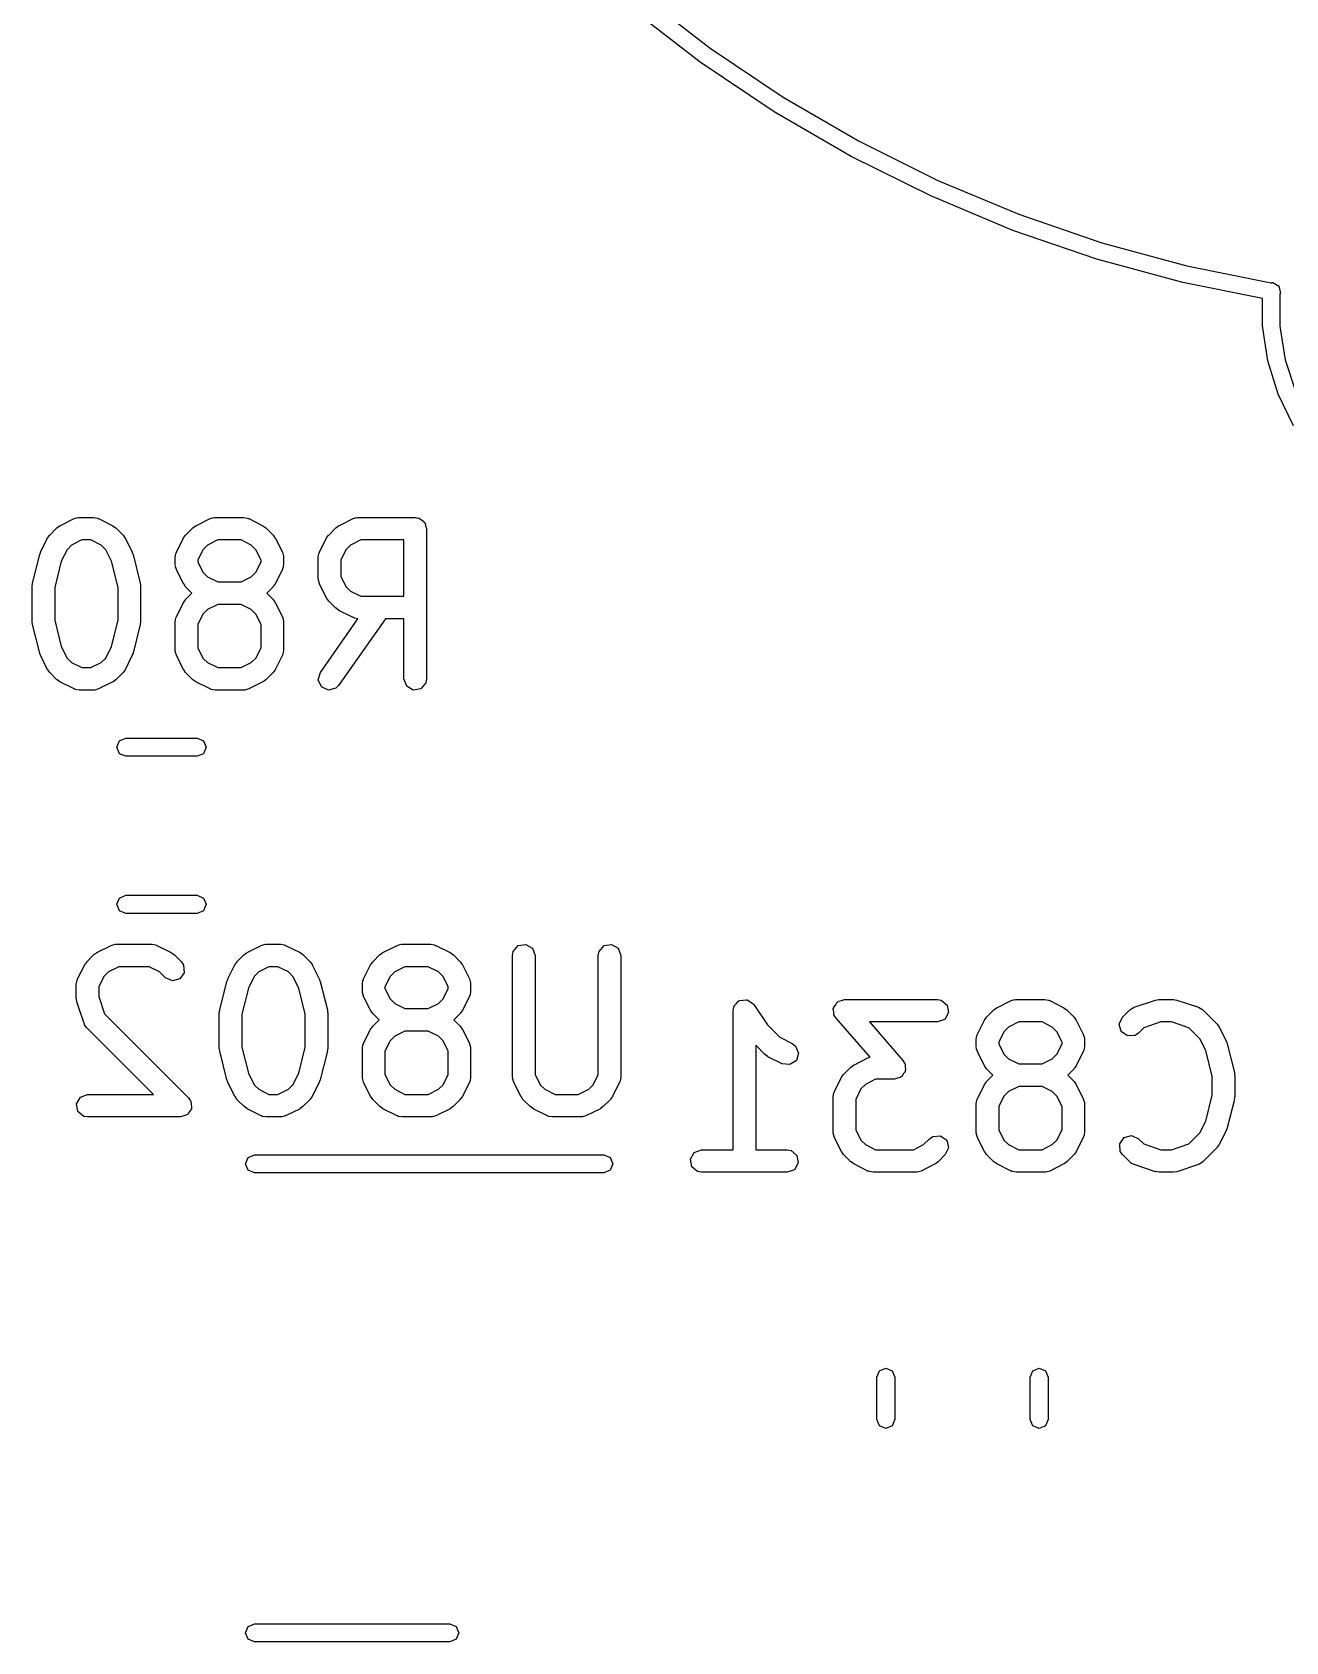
# Model space of a CAD drawing. Extents: x 109 to 192, y -153 to -42.
# Drawn here: x 152.56 to 160.9, y -129.38 to -118.67 of the extents above; entities that cross this region are included whole.
import ezdxf

# ---------------------------------------------------------------- set-up
doc = ezdxf.new("R2010")
doc.units = 0
doc.layers.add('BLACK', color=7, linetype='CONTINUOUS')

msp = doc.modelspace()

# ---------------------------------------------------------------- linework, layer by layer
at = {"layer": 'BLACK', "linetype": 'CONTINUOUS'}
for p, q in [((156.608, -118.419), (157.071, -118.776)), ((157.004, -118.869), (156.535, -118.508)), ((157.071, -118.776), (157.557, -119.102)), ((157.496, -119.2), (157.004, -118.869)), ((157.557, -119.102), (158.063, -119.396)), ((158.008, -119.497), (157.496, -119.2)), ((158.063, -119.396), (158.586, -119.656)), ((158.539, -119.76), (158.008, -119.497)), ((159.085, -119.989), (158.539, -119.76)), ((158.586, -119.656), (159.126, -119.881)), ((159.126, -119.881), (159.679, -120.071)), ((159.646, -120.181), (159.085, -119.989)), ((159.679, -120.071), (160.244, -120.224)), ((160.217, -120.336), (159.646, -120.181)), ((160.244, -120.224), (160.806, -120.338)), ((160.748, -120.443), (160.217, -120.336)), ((160.806, -120.338), (160.81, -120.337)), ((160.81, -120.337), (160.812, -120.336)), ((160.812, -120.336), (160.818, -120.335)), ((160.812, -120.336), (160.812, -120.336)), ((160.818, -120.335), (160.851, -120.356)), ((160.851, -120.356), (160.853, -120.357)), ((160.853, -120.357), (160.853, -120.357)), ((160.853, -120.357), (160.857, -120.359)), ((160.857, -120.359), (160.863, -120.388)), ((160.863, -120.388), (160.867, -120.4)), ((160.867, -120.4), (160.866, -120.402)), ((160.866, -120.402), (160.867, -120.404)), ((160.748, -120.625), (160.748, -120.443)), ((160.867, -120.404), (160.863, -120.411)), ((160.863, -120.411), (160.864, -120.626)), ((160.783, -120.856), (160.748, -120.625)), ((160.864, -120.626), (160.9, -120.85)), ((160.852, -121.079), (160.783, -120.856)), ((160.9, -120.85), (160.971, -121.065)), ((160.954, -121.289), (160.852, -121.079)), ((152.835, -121.907), (152.86, -121.9)), ((152.86, -121.9), (152.864, -121.901)), ((152.864, -121.901), (152.868, -121.899)), ((152.868, -121.899), (152.964, -121.899)), ((152.964, -121.899), (152.989, -121.904)), ((153.74, -121.907), (153.765, -121.9)), ((153.765, -121.9), (153.769, -121.901)), ((153.769, -121.901), (153.773, -121.899)), ((153.773, -121.899), (153.964, -121.899)), ((153.964, -121.899), (153.989, -121.904)), ((154.692, -121.907), (154.717, -121.9)), ((154.717, -121.9), (154.721, -121.901)), ((154.721, -121.901), (154.726, -121.899)), ((154.726, -121.899), (155.106, -121.899)), ((155.106, -121.899), (155.116, -121.901)), ((155.116, -121.901), (155.119, -121.901)), ((155.119, -121.901), (155.122, -121.902)), ((155.122, -121.902), (155.132, -121.904)), ((152.672, -122.017), (152.72, -121.969)), ((152.72, -121.969), (152.738, -121.956)), ((152.738, -121.956), (152.74, -121.955)), ((152.74, -121.955), (152.835, -121.907)), ((152.989, -121.904), (152.993, -121.907)), ((152.993, -121.907), (152.997, -121.907)), ((152.997, -121.907), (153.092, -121.955)), ((153.092, -121.955), (153.11, -121.968)), ((153.11, -121.968), (153.112, -121.969)), ((153.112, -121.969), (153.16, -122.017)), ((153.577, -122.017), (153.625, -121.969)), ((153.625, -121.969), (153.643, -121.956)), ((153.643, -121.956), (153.644, -121.955)), ((153.644, -121.955), (153.74, -121.907)), ((153.989, -121.904), (153.993, -121.907)), ((153.993, -121.907), (153.997, -121.907)), ((153.997, -121.907), (154.092, -121.955)), ((154.092, -121.955), (154.11, -121.968)), ((154.11, -121.968), (154.112, -121.969)), ((154.112, -121.969), (154.16, -122.017)), ((154.53, -122.017), (154.577, -121.969)), ((154.577, -121.969), (154.596, -121.956)), ((154.596, -121.956), (154.597, -121.955)), ((154.597, -121.955), (154.692, -121.907)), ((155.132, -121.904), (155.147, -121.916)), ((155.147, -121.916), (155.164, -121.926)), ((155.164, -121.926), (155.166, -121.933)), ((155.166, -121.933), (155.171, -121.937)), ((155.171, -121.937), (155.175, -121.956)), ((155.175, -121.956), (155.181, -121.974)), ((155.181, -121.974), (155.181, -122.974)), ((152.611, -122.131), (152.658, -122.036)), ((152.658, -122.036), (152.672, -122.018)), ((152.672, -122.018), (152.672, -122.017)), ((152.787, -122.114), (152.749, -122.191)), ((152.818, -122.084), (152.787, -122.114)), ((152.886, -122.049), (152.818, -122.084)), ((152.946, -122.049), (152.886, -122.049)), ((153.014, -122.084), (152.946, -122.049)), ((153.045, -122.114), (153.014, -122.084)), ((153.083, -122.191), (153.045, -122.114)), ((153.16, -122.017), (153.172, -122.035)), ((153.172, -122.035), (153.174, -122.036)), ((153.174, -122.036), (153.221, -122.131)), ((153.516, -122.131), (153.563, -122.036)), ((153.563, -122.036), (153.577, -122.018)), ((153.577, -122.018), (153.577, -122.017)), ((153.692, -122.114), (153.658, -122.183)), ((153.722, -122.084), (153.692, -122.114)), ((153.791, -122.049), (153.722, -122.084)), ((153.946, -122.049), (153.791, -122.049)), ((154.014, -122.084), (153.946, -122.049)), ((154.045, -122.114), (154.014, -122.084)), ((154.079, -122.183), (154.045, -122.114)), ((154.16, -122.017), (154.172, -122.035)), ((154.172, -122.035), (154.174, -122.036)), ((154.174, -122.036), (154.221, -122.131)), ((154.468, -122.131), (154.516, -122.036)), ((154.516, -122.036), (154.529, -122.018)), ((154.529, -122.018), (154.53, -122.017)), ((154.644, -122.114), (154.61, -122.183)), ((154.675, -122.084), (154.644, -122.114)), ((154.743, -122.049), (154.675, -122.084)), ((155.031, -122.049), (154.743, -122.049)), ((155.031, -122.423), (155.031, -122.049)), ((152.558, -122.337), (152.605, -122.147)), ((152.605, -122.147), (152.61, -122.135)), ((152.61, -122.135), (152.611, -122.131)), ((152.749, -122.191), (152.705, -122.365)), ((153.127, -122.365), (153.083, -122.191)), ((153.221, -122.131), (153.225, -122.144)), ((153.225, -122.144), (153.227, -122.147)), ((153.227, -122.147), (153.274, -122.337)), ((153.508, -122.165), (153.512, -122.139)), ((153.508, -122.212), (153.508, -122.165)), ((153.509, -122.217), (153.508, -122.212)), ((153.508, -122.221), (153.509, -122.217)), ((153.516, -122.246), (153.508, -122.221)), ((153.512, -122.139), (153.515, -122.136)), ((153.515, -122.136), (153.516, -122.131)), ((153.658, -122.183), (153.658, -122.195)), ((153.658, -122.195), (153.692, -122.263)), ((154.045, -122.263), (154.079, -122.195)), ((154.079, -122.195), (154.079, -122.183)), ((154.221, -122.131), (154.229, -122.156)), ((154.229, -122.212), (154.225, -122.238)), ((154.229, -122.156), (154.228, -122.161)), ((154.228, -122.161), (154.229, -122.165)), ((154.229, -122.165), (154.229, -122.212)), ((154.46, -122.165), (154.465, -122.139)), ((154.46, -122.308), (154.46, -122.165)), ((154.465, -122.139), (154.467, -122.136)), ((154.467, -122.136), (154.468, -122.131)), ((154.61, -122.183), (154.61, -122.29)), ((153.563, -122.341), (153.516, -122.246)), ((153.692, -122.263), (153.722, -122.294)), ((153.722, -122.294), (153.791, -122.328)), ((153.791, -122.328), (153.946, -122.328)), ((153.946, -122.328), (154.014, -122.294)), ((154.014, -122.294), (154.045, -122.263)), ((154.221, -122.246), (154.174, -122.341)), ((154.222, -122.242), (154.221, -122.246)), ((154.225, -122.238), (154.222, -122.242)), ((154.462, -122.312), (154.46, -122.308)), ((154.461, -122.316), (154.462, -122.312)), ((154.468, -122.341), (154.461, -122.316)), ((154.61, -122.29), (154.644, -122.359)), ((152.555, -122.355), (152.558, -122.341)), ((152.555, -122.593), (152.555, -122.355)), ((152.558, -122.341), (152.558, -122.337)), ((152.705, -122.365), (152.705, -122.584)), ((153.127, -122.584), (153.127, -122.365)), ((153.274, -122.337), (153.276, -122.352)), ((153.276, -122.352), (153.277, -122.355)), ((153.277, -122.355), (153.277, -122.593)), ((153.564, -122.342), (153.563, -122.341)), ((153.577, -122.361), (153.564, -122.342)), ((153.619, -122.403), (153.577, -122.361)), ((153.577, -122.445), (153.619, -122.403)), ((154.16, -122.361), (154.117, -122.403)), ((154.117, -122.403), (154.16, -122.445)), ((154.174, -122.341), (154.16, -122.359)), ((154.16, -122.359), (154.16, -122.361)), ((154.516, -122.436), (154.468, -122.341)), ((154.517, -122.438), (154.516, -122.436)), ((154.53, -122.456), (154.517, -122.438)), ((154.644, -122.359), (154.675, -122.389)), ((154.675, -122.389), (154.743, -122.423)), ((154.743, -122.423), (155.031, -122.423)), ((153.516, -122.56), (153.563, -122.465)), ((153.563, -122.465), (153.577, -122.447)), ((153.577, -122.447), (153.577, -122.445)), ((153.692, -122.543), (153.658, -122.611)), ((153.722, -122.512), (153.692, -122.543)), ((153.791, -122.478), (153.722, -122.512)), ((153.946, -122.478), (153.791, -122.478)), ((154.014, -122.512), (153.946, -122.478)), ((154.045, -122.543), (154.014, -122.512)), ((154.079, -122.611), (154.045, -122.543)), ((154.16, -122.445), (154.172, -122.464)), ((154.172, -122.464), (154.174, -122.465)), ((154.174, -122.465), (154.221, -122.56)), ((154.577, -122.504), (154.53, -122.456)), ((154.579, -122.504), (154.577, -122.504)), ((154.597, -122.518), (154.579, -122.504)), ((154.692, -122.565), (154.597, -122.518)), ((152.556, -122.597), (152.555, -122.593)), ((152.558, -122.612), (152.556, -122.597)), ((152.605, -122.802), (152.558, -122.612)), ((152.705, -122.584), (152.749, -122.758)), ((153.083, -122.758), (153.127, -122.584)), ((153.274, -122.612), (153.227, -122.802)), ((153.277, -122.593), (153.274, -122.608)), ((153.274, -122.608), (153.274, -122.612)), ((153.508, -122.593), (153.512, -122.568)), ((153.508, -122.784), (153.508, -122.593)), ((153.512, -122.568), (153.515, -122.564)), ((153.515, -122.564), (153.516, -122.56)), ((153.658, -122.611), (153.658, -122.766)), ((154.079, -122.766), (154.079, -122.611)), ((154.221, -122.56), (154.229, -122.585)), ((154.229, -122.585), (154.228, -122.589)), ((154.228, -122.589), (154.229, -122.593)), ((154.229, -122.593), (154.229, -122.784)), ((154.474, -122.931), (154.724, -122.573)), ((154.907, -122.573), (154.596, -123.017)), ((154.696, -122.566), (154.692, -122.565)), ((154.7, -122.569), (154.696, -122.566)), ((154.724, -122.573), (154.7, -122.569)), ((155.031, -122.573), (154.907, -122.573)), ((155.031, -122.974), (155.031, -122.573)), ((152.749, -122.758), (152.787, -122.835)), ((153.045, -122.835), (153.083, -122.758)), ((152.607, -122.805), (152.605, -122.802)), ((152.611, -122.817), (152.607, -122.805)), ((152.658, -122.913), (152.611, -122.817)), ((152.787, -122.835), (152.818, -122.865)), ((152.818, -122.865), (152.886, -122.899)), ((152.946, -122.899), (153.014, -122.865)), ((153.014, -122.865), (153.045, -122.835)), ((153.221, -122.817), (153.174, -122.913)), ((153.222, -122.814), (153.221, -122.817)), ((153.227, -122.802), (153.222, -122.814)), ((153.509, -122.788), (153.508, -122.784)), ((153.508, -122.792), (153.509, -122.788)), ((153.516, -122.817), (153.508, -122.792)), ((153.563, -122.913), (153.516, -122.817)), ((153.658, -122.766), (153.692, -122.835)), ((153.692, -122.835), (153.722, -122.865)), ((153.722, -122.865), (153.791, -122.899)), ((153.946, -122.899), (154.014, -122.865)), ((154.014, -122.865), (154.045, -122.835)), ((154.045, -122.835), (154.079, -122.766)), ((154.221, -122.817), (154.174, -122.913)), ((154.222, -122.813), (154.221, -122.817)), ((154.225, -122.81), (154.222, -122.813)), ((154.229, -122.784), (154.225, -122.81)), ((152.66, -122.914), (152.658, -122.913)), ((152.672, -122.932), (152.66, -122.914)), ((152.72, -122.98), (152.672, -122.932)), ((152.886, -122.899), (152.946, -122.899)), ((153.16, -122.932), (153.112, -122.98)), ((153.174, -122.913), (153.16, -122.931)), ((153.16, -122.931), (153.16, -122.932)), ((153.564, -122.914), (153.563, -122.913)), ((153.577, -122.932), (153.564, -122.914)), ((153.625, -122.98), (153.577, -122.932)), ((153.791, -122.899), (153.946, -122.899)), ((154.16, -122.932), (154.112, -122.98)), ((154.174, -122.913), (154.16, -122.931)), ((154.16, -122.931), (154.16, -122.932)), ((154.46, -122.981), (154.474, -122.931)), ((152.722, -122.98), (152.72, -122.98)), ((152.74, -122.994), (152.722, -122.98)), ((152.835, -123.041), (152.74, -122.994)), ((152.839, -123.042), (152.835, -123.041)), ((152.843, -123.045), (152.839, -123.042)), ((152.868, -123.049), (152.843, -123.045)), ((152.964, -123.049), (152.868, -123.049)), ((152.968, -123.048), (152.964, -123.049)), ((152.972, -123.049), (152.968, -123.048)), ((152.997, -123.041), (152.972, -123.049)), ((153.092, -122.994), (152.997, -123.041)), ((153.094, -122.993), (153.092, -122.994)), ((153.112, -122.98), (153.094, -122.993)), ((153.626, -122.98), (153.625, -122.98)), ((153.644, -122.994), (153.626, -122.98)), ((153.74, -123.041), (153.644, -122.994)), ((153.744, -123.042), (153.74, -123.041)), ((153.747, -123.045), (153.744, -123.042)), ((153.773, -123.049), (153.747, -123.045)), ((153.964, -123.049), (153.773, -123.049)), ((153.968, -123.048), (153.964, -123.049)), ((153.972, -123.049), (153.968, -123.048)), ((153.997, -123.041), (153.972, -123.049)), ((154.092, -122.994), (153.997, -123.041)), ((154.094, -122.993), (154.092, -122.994)), ((154.112, -122.98), (154.094, -122.993)), ((154.482, -123.027), (154.46, -122.981)), ((154.529, -123.049), (154.482, -123.027)), ((154.578, -123.036), (154.529, -123.049)), ((154.596, -123.017), (154.578, -123.036)), ((155.049, -123.023), (155.031, -122.974)), ((155.093, -123.048), (155.049, -123.023)), ((155.144, -123.039), (155.093, -123.048)), ((155.177, -123), (155.144, -123.039)), ((155.181, -122.974), (155.177, -123)), ((153.119, -123.429), (153.136, -123.387)), ((153.136, -123.387), (153.179, -123.369)), ((153.179, -123.369), (153.653, -123.369)), ((153.653, -123.369), (153.696, -123.387)), ((153.696, -123.387), (153.713, -123.429)), ((153.136, -123.472), (153.119, -123.429)), ((153.179, -123.489), (153.136, -123.472)), ((153.653, -123.489), (153.179, -123.489)), ((153.696, -123.472), (153.653, -123.489)), ((153.713, -123.429), (153.696, -123.472)), ((153.119, -124.474), (153.136, -124.432)), ((153.136, -124.432), (153.179, -124.414)), ((153.179, -124.414), (153.653, -124.414)), ((153.653, -124.414), (153.696, -124.432)), ((153.696, -124.432), (153.713, -124.474)), ((153.136, -124.517), (153.119, -124.474)), ((153.179, -124.534), (153.136, -124.517)), ((153.653, -124.534), (153.179, -124.534)), ((153.696, -124.517), (153.653, -124.534)), ((153.713, -124.474), (153.696, -124.517)), ((152.986, -124.795), (153.081, -124.747)), ((153.081, -124.747), (153.106, -124.74)), ((153.106, -124.74), (153.11, -124.741)), ((153.11, -124.741), (153.115, -124.739)), ((153.115, -124.739), (153.353, -124.739)), ((153.353, -124.739), (153.378, -124.744)), ((153.378, -124.744), (153.382, -124.747)), ((153.382, -124.747), (153.386, -124.747)), ((153.386, -124.747), (153.481, -124.795)), ((153.986, -124.795), (154.081, -124.747)), ((154.081, -124.747), (154.106, -124.74)), ((154.106, -124.74), (154.11, -124.741)), ((154.11, -124.741), (154.115, -124.739)), ((154.115, -124.739), (154.21, -124.739)), ((154.21, -124.739), (154.235, -124.744)), ((154.235, -124.744), (154.239, -124.747)), ((154.239, -124.747), (154.243, -124.747)), ((154.243, -124.747), (154.339, -124.795)), ((154.891, -124.795), (154.986, -124.747)), ((154.986, -124.747), (155.011, -124.74)), ((155.011, -124.74), (155.015, -124.741)), ((155.015, -124.741), (155.019, -124.739)), ((155.019, -124.739), (155.21, -124.739)), ((155.21, -124.739), (155.235, -124.744)), ((155.235, -124.744), (155.239, -124.747)), ((155.239, -124.747), (155.243, -124.747)), ((155.243, -124.747), (155.339, -124.795)), ((155.754, -124.814), (155.758, -124.789)), ((155.758, -124.789), (155.791, -124.749)), ((155.791, -124.749), (155.842, -124.741)), ((155.842, -124.741), (155.886, -124.766)), ((155.886, -124.766), (155.904, -124.814)), ((156.325, -124.814), (156.33, -124.789)), ((156.33, -124.789), (156.363, -124.749)), ((156.363, -124.749), (156.413, -124.741)), ((156.413, -124.741), (156.458, -124.766)), ((156.458, -124.766), (156.475, -124.814)), ((152.857, -124.971), (152.905, -124.876)), ((152.905, -124.876), (152.918, -124.858)), ((152.918, -124.858), (152.919, -124.857)), ((152.919, -124.857), (152.966, -124.809)), ((152.966, -124.809), (152.985, -124.796)), ((152.985, -124.796), (152.986, -124.795)), ((153.132, -124.889), (153.064, -124.924)), ((153.335, -124.889), (153.132, -124.889)), ((153.403, -124.924), (153.335, -124.889)), ((153.481, -124.795), (153.499, -124.808)), ((153.499, -124.808), (153.501, -124.809)), ((153.501, -124.809), (153.549, -124.857)), ((153.549, -124.857), (153.563, -124.878)), ((153.563, -124.878), (153.568, -124.929)), ((153.857, -124.971), (153.905, -124.876)), ((153.905, -124.876), (153.918, -124.858)), ((153.918, -124.858), (153.919, -124.857)), ((153.919, -124.857), (153.966, -124.809)), ((153.966, -124.809), (153.985, -124.796)), ((153.985, -124.796), (153.986, -124.795)), ((154.132, -124.889), (154.064, -124.924)), ((154.192, -124.889), (154.132, -124.889)), ((154.261, -124.924), (154.192, -124.889)), ((154.339, -124.795), (154.357, -124.808)), ((154.357, -124.808), (154.358, -124.809)), ((154.358, -124.809), (154.406, -124.857)), ((154.406, -124.857), (154.419, -124.875)), ((154.419, -124.875), (154.42, -124.876)), ((154.42, -124.876), (154.467, -124.971)), ((154.762, -124.971), (154.809, -124.876)), ((154.809, -124.876), (154.823, -124.858)), ((154.823, -124.857), (154.871, -124.809)), ((154.823, -124.858), (154.823, -124.857)), ((154.871, -124.809), (154.889, -124.796)), ((154.889, -124.796), (154.891, -124.795)), ((155.037, -124.889), (154.969, -124.924)), ((155.192, -124.889), (155.037, -124.889)), ((155.261, -124.924), (155.192, -124.889)), ((155.339, -124.795), (155.357, -124.808)), ((155.357, -124.808), (155.358, -124.809)), ((155.358, -124.809), (155.406, -124.857)), ((155.406, -124.857), (155.419, -124.875)), ((155.419, -124.875), (155.42, -124.876)), ((155.42, -124.876), (155.467, -124.971)), ((155.754, -125.624), (155.754, -124.814)), ((155.904, -124.814), (155.904, -125.606)), ((156.325, -125.606), (156.325, -124.814)), ((156.475, -124.814), (156.475, -125.624)), ((152.849, -125.005), (152.854, -124.979)), ((152.849, -125.1), (152.849, -125.005)), ((152.854, -124.979), (152.856, -124.976)), ((152.856, -124.976), (152.857, -124.971)), ((153.033, -124.954), (152.999, -125.023)), ((153.064, -124.924), (153.033, -124.954)), ((153.442, -124.963), (153.403, -124.924)), ((153.489, -124.984), (153.442, -124.963)), ((153.539, -124.971), (153.489, -124.984)), ((153.568, -124.929), (153.539, -124.971)), ((153.804, -125.177), (153.851, -124.987)), ((153.851, -124.987), (153.857, -124.975)), ((153.857, -124.975), (153.857, -124.971)), ((154.033, -124.954), (153.995, -125.031)), ((154.064, -124.924), (154.033, -124.954)), ((154.291, -124.954), (154.261, -124.924)), ((154.33, -125.031), (154.291, -124.954)), ((154.467, -124.971), (154.471, -124.984)), ((154.471, -124.984), (154.473, -124.987)), ((154.473, -124.987), (154.521, -125.177)), ((154.754, -125.005), (154.758, -124.979)), ((154.754, -125.052), (154.754, -125.005)), ((154.758, -124.979), (154.761, -124.976)), ((154.761, -124.976), (154.762, -124.971)), ((154.938, -124.954), (154.904, -125.023)), ((154.969, -124.924), (154.938, -124.954)), ((155.291, -124.954), (155.261, -124.924)), ((155.325, -125.023), (155.291, -124.954)), ((155.467, -124.971), (155.475, -124.996)), ((155.475, -124.996), (155.474, -125.001)), ((155.474, -125.001), (155.475, -125.005)), ((155.475, -125.005), (155.475, -125.052)), ((152.85, -125.102), (152.849, -125.1)), ((152.853, -125.124), (152.85, -125.102)), ((152.999, -125.023), (152.999, -125.088)), ((152.999, -125.088), (153.037, -125.202)), ((153.995, -125.031), (153.951, -125.205)), ((154.373, -125.205), (154.33, -125.031)), ((154.755, -125.057), (154.754, -125.052)), ((154.754, -125.061), (154.755, -125.057)), ((154.762, -125.086), (154.754, -125.061)), ((154.809, -125.181), (154.762, -125.086)), ((154.904, -125.023), (154.904, -125.035)), ((154.904, -125.035), (154.938, -125.103)), ((154.938, -125.103), (154.969, -125.134)), ((155.261, -125.134), (155.291, -125.103)), ((155.291, -125.103), (155.325, -125.035)), ((155.325, -125.035), (155.325, -125.023)), ((155.467, -125.086), (155.42, -125.181)), ((155.468, -125.082), (155.467, -125.086)), ((155.471, -125.078), (155.468, -125.082)), ((155.475, -125.052), (155.471, -125.078)), ((157.264, -125.117), (157.267, -125.114)), ((157.267, -125.114), (157.289, -125.112)), ((157.289, -125.112), (157.311, -125.109)), ((157.311, -125.109), (157.314, -125.111)), ((157.314, -125.111), (157.319, -125.11)), ((157.319, -125.11), (157.336, -125.123)), ((157.925, -125.118), (157.945, -125.114)), ((157.945, -125.114), (157.964, -125.107)), ((157.964, -125.107), (158.583, -125.107)), ((158.583, -125.107), (158.609, -125.112)), ((158.609, -125.112), (158.648, -125.145)), ((158.978, -125.163), (159.074, -125.115)), ((159.074, -125.115), (159.099, -125.108)), ((159.099, -125.108), (159.103, -125.109)), ((159.103, -125.109), (159.107, -125.107)), ((159.107, -125.107), (159.298, -125.107)), ((159.298, -125.107), (159.323, -125.112)), ((159.323, -125.112), (159.327, -125.115)), ((159.327, -125.115), (159.331, -125.115)), ((159.331, -125.115), (159.426, -125.163)), ((159.893, -125.159), (160.036, -125.111)), ((160.036, -125.111), (160.058, -125.108)), ((160.058, -125.108), (160.06, -125.107)), ((160.06, -125.107), (160.155, -125.107)), ((160.155, -125.107), (160.177, -125.111)), ((160.177, -125.111), (160.178, -125.111)), ((160.178, -125.111), (160.321, -125.159)), ((152.901, -125.267), (152.853, -125.124)), ((153.037, -125.202), (153.596, -125.761)), ((153.801, -125.195), (153.804, -125.181)), ((153.801, -125.433), (153.801, -125.195)), ((153.804, -125.181), (153.804, -125.177)), ((153.951, -125.205), (153.951, -125.424)), ((154.373, -125.424), (154.373, -125.205)), ((154.521, -125.177), (154.522, -125.192)), ((154.522, -125.192), (154.523, -125.195)), ((154.523, -125.195), (154.523, -125.433)), ((154.811, -125.182), (154.809, -125.181)), ((154.823, -125.201), (154.811, -125.182)), ((154.866, -125.243), (154.823, -125.201)), ((154.969, -125.134), (155.037, -125.168)), ((155.037, -125.168), (155.192, -125.168)), ((155.192, -125.168), (155.261, -125.134)), ((155.406, -125.201), (155.363, -125.243)), ((155.42, -125.181), (155.406, -125.199)), ((155.406, -125.199), (155.406, -125.201)), ((157.223, -125.182), (157.227, -125.157)), ((157.223, -126.107), (157.223, -125.182)), ((157.227, -125.157), (157.23, -125.153)), ((157.23, -125.149), (157.246, -125.134)), ((157.23, -125.153), (157.23, -125.149)), ((157.246, -125.134), (157.26, -125.117)), ((157.26, -125.117), (157.264, -125.117)), ((157.336, -125.123), (157.355, -125.134)), ((157.355, -125.134), (157.357, -125.138)), ((157.357, -125.138), (157.36, -125.141)), ((157.36, -125.141), (157.451, -125.277)), ((157.89, -125.169), (157.893, -125.164)), ((157.894, -125.189), (157.89, -125.169)), ((157.893, -125.158), (157.906, -125.142)), ((157.893, -125.164), (157.893, -125.158)), ((157.894, -125.209), (157.894, -125.189)), ((157.899, -125.217), (157.894, -125.209)), ((157.899, -125.22), (157.899, -125.217)), ((157.902, -125.222), (157.899, -125.22)), ((157.908, -125.232), (157.902, -125.222)), ((157.906, -125.142), (157.916, -125.125)), ((157.916, -125.125), (157.922, -125.123)), ((157.922, -125.123), (157.925, -125.118)), ((158.657, -125.195), (158.632, -125.24)), ((158.648, -125.145), (158.657, -125.195)), ((158.911, -125.225), (158.959, -125.177)), ((158.959, -125.177), (158.977, -125.164)), ((158.977, -125.164), (158.978, -125.163)), ((159.426, -125.163), (159.444, -125.176)), ((159.444, -125.176), (159.446, -125.177)), ((159.446, -125.177), (159.494, -125.225)), ((159.816, -125.225), (159.864, -125.177)), ((159.864, -125.177), (159.885, -125.162)), ((159.885, -125.162), (159.889, -125.162)), ((159.889, -125.162), (159.893, -125.159)), ((160.321, -125.159), (160.344, -125.171)), ((160.344, -125.171), (160.347, -125.175)), ((160.347, -125.175), (160.351, -125.177)), ((160.351, -125.177), (160.446, -125.272)), ((152.903, -125.27), (152.901, -125.267)), ((152.904, -125.275), (152.903, -125.27)), ((152.919, -125.296), (152.904, -125.275)), ((153.362, -125.739), (152.919, -125.296)), ((154.762, -125.4), (154.809, -125.305)), ((154.809, -125.305), (154.823, -125.287)), ((154.823, -125.285), (154.866, -125.243)), ((154.823, -125.287), (154.823, -125.285)), ((155.037, -125.318), (154.969, -125.352)), ((155.192, -125.318), (155.037, -125.318)), ((155.261, -125.352), (155.192, -125.318)), ((155.363, -125.243), (155.406, -125.285)), ((155.406, -125.285), (155.419, -125.304)), ((155.419, -125.304), (155.42, -125.305)), ((155.42, -125.305), (155.467, -125.4)), ((157.451, -125.277), (157.533, -125.359)), ((158.136, -125.492), (157.908, -125.232)), ((158.583, -125.257), (158.13, -125.257)), ((158.13, -125.257), (158.354, -125.514)), ((158.632, -125.24), (158.583, -125.257)), ((158.85, -125.339), (158.897, -125.244)), ((158.897, -125.244), (158.911, -125.226)), ((158.911, -125.226), (158.911, -125.225)), ((159.026, -125.322), (158.992, -125.391)), ((159.056, -125.292), (159.026, -125.322)), ((159.125, -125.257), (159.056, -125.292)), ((159.28, -125.257), (159.125, -125.257)), ((159.348, -125.292), (159.28, -125.257)), ((159.379, -125.322), (159.348, -125.292)), ((159.413, -125.391), (159.379, -125.322)), ((159.494, -125.225), (159.506, -125.243)), ((159.506, -125.243), (159.508, -125.244)), ((159.508, -125.244), (159.555, -125.339)), ((159.794, -125.271), (159.816, -125.225)), ((159.808, -125.321), (159.794, -125.271)), ((159.85, -125.35), (159.808, -125.321)), ((159.957, -125.296), (159.922, -125.331)), ((160.072, -125.257), (159.957, -125.296)), ((160.143, -125.257), (160.072, -125.257)), ((160.257, -125.296), (160.143, -125.257)), ((160.331, -125.37), (160.257, -125.296)), ((160.446, -125.272), (160.459, -125.291)), ((160.459, -125.291), (160.46, -125.292)), ((160.46, -125.292), (160.508, -125.387)), ((153.803, -125.437), (153.801, -125.433)), ((153.804, -125.452), (153.803, -125.437)), ((153.951, -125.424), (153.995, -125.598)), ((154.33, -125.598), (154.373, -125.424)), ((154.523, -125.433), (154.52, -125.448)), ((154.754, -125.433), (154.758, -125.408)), ((154.754, -125.624), (154.754, -125.433)), ((154.758, -125.408), (154.761, -125.404)), ((154.761, -125.404), (154.762, -125.4)), ((154.938, -125.383), (154.904, -125.451)), ((154.969, -125.352), (154.938, -125.383)), ((155.291, -125.383), (155.261, -125.352)), ((155.325, -125.451), (155.291, -125.383)), ((155.467, -125.4), (155.475, -125.425)), ((155.475, -125.425), (155.474, -125.429)), ((155.474, -125.429), (155.475, -125.433)), ((155.475, -125.433), (155.475, -125.624)), ((157.435, -125.474), (157.373, -125.411)), ((157.373, -125.411), (157.373, -126.107)), ((157.533, -125.359), (157.617, -125.401)), ((157.617, -125.401), (157.638, -125.417)), ((157.638, -125.417), (157.658, -125.464)), ((158.842, -125.373), (158.846, -125.347)), ((158.842, -125.42), (158.842, -125.373)), ((158.843, -125.425), (158.842, -125.42)), ((158.842, -125.429), (158.843, -125.425)), ((158.85, -125.454), (158.842, -125.429)), ((158.846, -125.347), (158.849, -125.344)), ((158.849, -125.344), (158.85, -125.339)), ((158.992, -125.391), (158.992, -125.403)), ((158.992, -125.403), (159.026, -125.471)), ((159.379, -125.471), (159.413, -125.403)), ((159.413, -125.403), (159.413, -125.391)), ((159.555, -125.339), (159.563, -125.364)), ((159.563, -125.42), (159.559, -125.446)), ((159.563, -125.364), (159.562, -125.369)), ((159.562, -125.369), (159.563, -125.373)), ((159.563, -125.373), (159.563, -125.42)), ((159.901, -125.346), (159.85, -125.35)), ((159.922, -125.331), (159.901, -125.346)), ((160.37, -125.447), (160.331, -125.37)), ((160.508, -125.387), (160.511, -125.399)), ((160.511, -125.399), (160.513, -125.402)), ((160.513, -125.402), (160.561, -125.593)), ((153.851, -125.642), (153.804, -125.452)), ((154.521, -125.452), (154.473, -125.642)), ((154.52, -125.448), (154.521, -125.452)), ((154.904, -125.451), (154.904, -125.606)), ((155.325, -125.606), (155.325, -125.451)), ((157.437, -125.474), (157.435, -125.474)), ((157.455, -125.488), (157.437, -125.474)), ((157.55, -125.535), (157.455, -125.488)), ((157.601, -125.541), (157.55, -125.535)), ((157.644, -125.513), (157.601, -125.541)), ((157.658, -125.464), (157.644, -125.513)), ((158.025, -125.545), (158.026, -125.544)), ((158.026, -125.544), (158.121, -125.496)), ((158.121, -125.496), (158.136, -125.492)), ((158.354, -125.514), (158.36, -125.524)), ((158.36, -125.524), (158.363, -125.526)), ((158.363, -125.526), (158.363, -125.529)), ((158.363, -125.529), (158.368, -125.536)), ((158.368, -125.536), (158.368, -125.556)), ((158.897, -125.549), (158.85, -125.454)), ((159.026, -125.471), (159.056, -125.502)), ((159.056, -125.502), (159.125, -125.536)), ((159.125, -125.536), (159.28, -125.536)), ((159.28, -125.536), (159.348, -125.502)), ((159.348, -125.502), (159.379, -125.471)), ((159.555, -125.454), (159.508, -125.549)), ((159.556, -125.45), (159.555, -125.454)), ((159.559, -125.446), (159.556, -125.45)), ((160.413, -125.62), (160.37, -125.447)), ((153.853, -125.645), (153.851, -125.642)), ((153.857, -125.657), (153.853, -125.645)), ((153.995, -125.598), (154.033, -125.675)), ((154.291, -125.675), (154.33, -125.598)), ((154.473, -125.642), (154.468, -125.654)), ((154.755, -125.628), (154.754, -125.624)), ((154.754, -125.632), (154.755, -125.628)), ((154.762, -125.657), (154.754, -125.632)), ((154.904, -125.606), (154.938, -125.675)), ((155.291, -125.675), (155.325, -125.606)), ((155.471, -125.65), (155.468, -125.653)), ((155.475, -125.624), (155.471, -125.65)), ((155.755, -125.628), (155.754, -125.624)), ((155.754, -125.632), (155.755, -125.628)), ((155.762, -125.657), (155.754, -125.632)), ((155.904, -125.606), (155.938, -125.675)), ((156.291, -125.675), (156.325, -125.606)), ((156.471, -125.65), (156.468, -125.653)), ((156.475, -125.624), (156.471, -125.65)), ((157.897, -125.72), (157.945, -125.625)), ((157.945, -125.625), (157.958, -125.607)), ((157.958, -125.607), (157.959, -125.606)), ((157.959, -125.606), (158.006, -125.558)), ((158.006, -125.558), (158.025, -125.545)), ((158.172, -125.638), (158.104, -125.673)), ((158.298, -125.638), (158.172, -125.638)), ((158.317, -125.631), (158.298, -125.638)), ((158.336, -125.627), (158.317, -125.631)), ((158.34, -125.623), (158.336, -125.627)), ((158.346, -125.621), (158.34, -125.623)), ((158.356, -125.603), (158.346, -125.621)), ((158.369, -125.588), (158.356, -125.603)), ((158.368, -125.556), (158.371, -125.576)), ((158.371, -125.576), (158.368, -125.582)), ((158.368, -125.582), (158.369, -125.588)), ((158.898, -125.55), (158.897, -125.549)), ((158.911, -125.569), (158.898, -125.55)), ((158.953, -125.611), (158.911, -125.569)), ((158.911, -125.653), (158.953, -125.611)), ((159.494, -125.569), (159.451, -125.611)), ((159.451, -125.611), (159.494, -125.653)), ((159.508, -125.549), (159.494, -125.567)), ((159.494, -125.567), (159.494, -125.569)), ((160.413, -125.745), (160.413, -125.62)), ((160.561, -125.593), (160.562, -125.608)), ((160.562, -125.608), (160.563, -125.611)), ((160.563, -125.611), (160.563, -125.754)), ((152.85, -125.801), (152.876, -125.757)), ((152.876, -125.757), (152.924, -125.739)), ((152.924, -125.739), (153.362, -125.739)), ((153.905, -125.753), (153.857, -125.657)), ((153.906, -125.754), (153.905, -125.753)), ((153.919, -125.772), (153.906, -125.754)), ((154.033, -125.675), (154.064, -125.705)), ((154.064, -125.705), (154.132, -125.739)), ((154.132, -125.739), (154.192, -125.739)), ((154.192, -125.739), (154.261, -125.705)), ((154.261, -125.705), (154.291, -125.675)), ((154.42, -125.753), (154.406, -125.771)), ((154.467, -125.657), (154.42, -125.753)), ((154.468, -125.654), (154.467, -125.657)), ((154.809, -125.753), (154.762, -125.657)), ((154.811, -125.754), (154.809, -125.753)), ((154.823, -125.772), (154.811, -125.754)), ((154.938, -125.675), (154.969, -125.705)), ((154.969, -125.705), (155.037, -125.739)), ((155.037, -125.739), (155.192, -125.739)), ((155.192, -125.739), (155.261, -125.705)), ((155.261, -125.705), (155.291, -125.675)), ((155.42, -125.753), (155.406, -125.771)), ((155.467, -125.657), (155.42, -125.753)), ((155.468, -125.653), (155.467, -125.657)), ((155.809, -125.753), (155.762, -125.657)), ((155.811, -125.754), (155.809, -125.753)), ((155.823, -125.772), (155.811, -125.754)), ((155.938, -125.675), (155.969, -125.705)), ((155.969, -125.705), (156.037, -125.739)), ((156.037, -125.739), (156.192, -125.739)), ((156.192, -125.739), (156.261, -125.705)), ((156.261, -125.705), (156.291, -125.675)), ((156.42, -125.753), (156.406, -125.771)), ((156.467, -125.657), (156.42, -125.753)), ((156.468, -125.653), (156.467, -125.657)), ((157.889, -125.754), (157.894, -125.728)), ((157.889, -125.992), (157.889, -125.754)), ((157.894, -125.728), (157.897, -125.725)), ((157.897, -125.725), (157.897, -125.72)), ((158.074, -125.703), (158.039, -125.772)), ((158.104, -125.673), (158.074, -125.703)), ((158.85, -125.768), (158.897, -125.673)), ((158.897, -125.673), (158.911, -125.655)), ((158.911, -125.655), (158.911, -125.653)), ((159.026, -125.751), (158.992, -125.819)), ((159.056, -125.72), (159.026, -125.751)), ((159.125, -125.686), (159.056, -125.72)), ((159.28, -125.686), (159.125, -125.686)), ((159.348, -125.72), (159.28, -125.686)), ((159.379, -125.751), (159.348, -125.72)), ((159.413, -125.819), (159.379, -125.751)), ((159.494, -125.653), (159.506, -125.672)), ((159.506, -125.672), (159.508, -125.673)), ((159.508, -125.673), (159.555, -125.768)), ((160.37, -125.918), (160.413, -125.745)), ((160.563, -125.754), (160.56, -125.769)), ((152.859, -125.852), (152.85, -125.801)), ((152.898, -125.885), (152.859, -125.852)), ((153.603, -125.852), (153.591, -125.872)), ((153.596, -125.761), (153.606, -125.775)), ((153.616, -125.834), (153.603, -125.852)), ((153.606, -125.775), (153.608, -125.777)), ((153.608, -125.777), (153.608, -125.779)), ((153.608, -125.779), (153.611, -125.783)), ((153.611, -125.783), (153.613, -125.805)), ((153.613, -125.805), (153.617, -125.827)), ((153.617, -125.827), (153.615, -125.83)), ((153.615, -125.83), (153.616, -125.834)), ((153.966, -125.82), (153.919, -125.772)), ((153.968, -125.82), (153.966, -125.82)), ((153.986, -125.834), (153.968, -125.82)), ((154.081, -125.881), (153.986, -125.834)), ((154.339, -125.834), (154.243, -125.881)), ((154.34, -125.833), (154.339, -125.834)), ((154.358, -125.82), (154.34, -125.833)), ((154.406, -125.772), (154.358, -125.82)), ((154.406, -125.771), (154.406, -125.772)), ((154.871, -125.82), (154.823, -125.772)), ((154.873, -125.82), (154.871, -125.82)), ((154.891, -125.834), (154.873, -125.82)), ((154.986, -125.881), (154.891, -125.834)), ((155.339, -125.834), (155.243, -125.881)), ((155.34, -125.833), (155.339, -125.834)), ((155.358, -125.82), (155.34, -125.833)), ((155.406, -125.772), (155.358, -125.82)), ((155.406, -125.771), (155.406, -125.772)), ((155.871, -125.82), (155.823, -125.772)), ((155.873, -125.82), (155.871, -125.82)), ((155.891, -125.834), (155.873, -125.82)), ((155.986, -125.881), (155.891, -125.834)), ((156.339, -125.834), (156.243, -125.881)), ((156.34, -125.833), (156.339, -125.834)), ((156.358, -125.82), (156.34, -125.833)), ((156.406, -125.772), (156.358, -125.82)), ((156.406, -125.771), (156.406, -125.772)), ((158.039, -125.772), (158.039, -125.974)), ((158.842, -125.801), (158.846, -125.776)), ((158.842, -125.992), (158.842, -125.801)), ((158.846, -125.776), (158.849, -125.772)), ((158.849, -125.772), (158.85, -125.768)), ((158.992, -125.819), (158.992, -125.974)), ((159.413, -125.974), (159.413, -125.819)), ((159.555, -125.768), (159.563, -125.793)), ((159.563, -125.793), (159.562, -125.797)), ((159.562, -125.797), (159.563, -125.801)), ((159.563, -125.801), (159.563, -125.992)), ((160.561, -125.772), (160.513, -125.962)), ((160.56, -125.769), (160.561, -125.772)), ((152.924, -125.889), (152.898, -125.885)), ((153.543, -125.889), (152.924, -125.889)), ((153.564, -125.882), (153.543, -125.889)), ((153.586, -125.876), (153.564, -125.882)), ((153.588, -125.873), (153.586, -125.876)), ((153.591, -125.872), (153.588, -125.873)), ((154.085, -125.882), (154.081, -125.881)), ((154.089, -125.885), (154.085, -125.882)), ((154.115, -125.889), (154.089, -125.885)), ((154.21, -125.889), (154.115, -125.889)), ((154.214, -125.888), (154.21, -125.889)), ((154.218, -125.889), (154.214, -125.888)), ((154.243, -125.881), (154.218, -125.889)), ((154.99, -125.882), (154.986, -125.881)), ((154.994, -125.885), (154.99, -125.882)), ((155.019, -125.889), (154.994, -125.885)), ((155.21, -125.889), (155.019, -125.889)), ((155.214, -125.888), (155.21, -125.889)), ((155.218, -125.889), (155.214, -125.888)), ((155.243, -125.881), (155.218, -125.889)), ((155.99, -125.882), (155.986, -125.881)), ((155.994, -125.885), (155.99, -125.882)), ((156.019, -125.889), (155.994, -125.885)), ((156.21, -125.889), (156.019, -125.889)), ((156.214, -125.888), (156.21, -125.889)), ((156.218, -125.889), (156.214, -125.888)), ((156.243, -125.881), (156.218, -125.889)), ((160.331, -125.995), (160.37, -125.918)), ((160.513, -125.962), (160.508, -125.974)), ((157.891, -125.996), (157.889, -125.992)), ((157.89, -126), (157.891, -125.996)), ((157.897, -126.025), (157.89, -126)), ((157.945, -126.121), (157.897, -126.025)), ((158.039, -125.974), (158.074, -126.043)), ((158.074, -126.043), (158.104, -126.073)), ((158.104, -126.073), (158.172, -126.107)), ((158.423, -126.107), (158.491, -126.073)), ((158.491, -126.073), (158.53, -126.034)), ((158.53, -126.034), (158.552, -126.019)), ((158.552, -126.019), (158.603, -126.015)), ((158.603, -126.015), (158.645, -126.044)), ((158.645, -126.044), (158.658, -126.094)), ((158.843, -125.996), (158.842, -125.992)), ((158.842, -126), (158.843, -125.996)), ((158.85, -126.025), (158.842, -126)), ((158.897, -126.121), (158.85, -126.025)), ((158.992, -125.974), (159.026, -126.043)), ((159.026, -126.043), (159.056, -126.073)), ((159.056, -126.073), (159.125, -126.107)), ((159.28, -126.107), (159.348, -126.073)), ((159.348, -126.073), (159.379, -126.043)), ((159.379, -126.043), (159.413, -125.974)), ((159.555, -126.025), (159.508, -126.121)), ((159.556, -126.021), (159.555, -126.025)), ((159.559, -126.018), (159.556, -126.021)), ((159.563, -125.992), (159.559, -126.018)), ((159.797, -126.068), (159.826, -126.026)), ((159.801, -126.119), (159.797, -126.068)), ((159.826, -126.026), (159.876, -126.012)), ((159.876, -126.012), (159.922, -126.034)), ((159.922, -126.034), (159.957, -126.069)), ((159.957, -126.069), (160.072, -126.107)), ((160.143, -126.107), (160.257, -126.069)), ((160.257, -126.069), (160.331, -125.995)), ((160.46, -126.073), (160.447, -126.091)), ((160.508, -125.978), (160.46, -126.073)), ((160.508, -125.974), (160.508, -125.978)), ((153.976, -126.202), (153.994, -126.16)), ((153.994, -126.16), (154.036, -126.142)), ((154.036, -126.142), (156.361, -126.142)), ((156.361, -126.142), (156.403, -126.16)), ((156.403, -126.16), (156.421, -126.202)), ((156.938, -126.169), (156.964, -126.125)), ((156.947, -126.22), (156.938, -126.169)), ((156.964, -126.125), (157.012, -126.107)), ((157.012, -126.107), (157.223, -126.107)), ((157.373, -126.107), (157.583, -126.107)), ((157.583, -126.107), (157.609, -126.112)), ((157.609, -126.112), (157.648, -126.145)), ((157.648, -126.145), (157.657, -126.195)), ((157.946, -126.122), (157.945, -126.121)), ((157.959, -126.14), (157.946, -126.122)), ((158.006, -126.188), (157.959, -126.14)), ((158.172, -126.107), (158.423, -126.107)), ((158.636, -126.14), (158.589, -126.188)), ((158.658, -126.094), (158.636, -126.14)), ((158.898, -126.122), (158.897, -126.121)), ((158.911, -126.14), (158.898, -126.122)), ((158.959, -126.188), (158.911, -126.14)), ((159.125, -126.107), (159.28, -126.107)), ((159.494, -126.14), (159.446, -126.188)), ((159.508, -126.121), (159.494, -126.139)), ((159.494, -126.139), (159.494, -126.14)), ((159.816, -126.14), (159.801, -126.119)), ((159.864, -126.188), (159.816, -126.14)), ((160.072, -126.107), (160.143, -126.107)), ((160.446, -126.093), (160.351, -126.188)), ((160.447, -126.091), (160.446, -126.093)), ((153.994, -126.244), (153.976, -126.202)), ((154.036, -126.262), (153.994, -126.244)), ((156.361, -126.262), (154.036, -126.262)), ((156.403, -126.244), (156.361, -126.262)), ((156.421, -126.202), (156.403, -126.244)), ((156.986, -126.253), (156.947, -126.22)), ((157.012, -126.257), (156.986, -126.253)), ((157.583, -126.257), (157.012, -126.257)), ((157.632, -126.24), (157.583, -126.257)), ((157.657, -126.195), (157.632, -126.24)), ((158.008, -126.188), (158.006, -126.188)), ((158.026, -126.202), (158.008, -126.188)), ((158.121, -126.249), (158.026, -126.202)), ((158.126, -126.25), (158.121, -126.249)), ((158.129, -126.253), (158.126, -126.25)), ((158.155, -126.257), (158.129, -126.253)), ((158.44, -126.257), (158.155, -126.257)), ((158.445, -126.256), (158.44, -126.257)), ((158.449, -126.257), (158.445, -126.256)), ((158.474, -126.249), (158.449, -126.257)), ((158.569, -126.202), (158.474, -126.249)), ((158.57, -126.201), (158.569, -126.202)), ((158.589, -126.188), (158.57, -126.201)), ((158.96, -126.188), (158.959, -126.188)), ((158.978, -126.202), (158.96, -126.188)), ((159.074, -126.249), (158.978, -126.202)), ((159.078, -126.25), (159.074, -126.249)), ((159.081, -126.253), (159.078, -126.25)), ((159.107, -126.257), (159.081, -126.253)), ((159.298, -126.257), (159.107, -126.257)), ((159.302, -126.256), (159.298, -126.257)), ((159.306, -126.257), (159.302, -126.256)), ((159.331, -126.249), (159.306, -126.257)), ((159.426, -126.202), (159.331, -126.249)), ((159.428, -126.201), (159.426, -126.202)), ((159.446, -126.188), (159.428, -126.201)), ((159.868, -126.19), (159.864, -126.188)), ((159.87, -126.194), (159.868, -126.19)), ((159.893, -126.206), (159.87, -126.194)), ((160.036, -126.254), (159.893, -126.206)), ((160.037, -126.253), (160.036, -126.254)), ((160.06, -126.257), (160.037, -126.253)), ((160.155, -126.257), (160.06, -126.257)), ((160.156, -126.257), (160.155, -126.257)), ((160.178, -126.254), (160.156, -126.257)), ((160.321, -126.206), (160.178, -126.254)), ((160.325, -126.203), (160.321, -126.206)), ((160.329, -126.203), (160.325, -126.203)), ((160.351, -126.188), (160.329, -126.203)), ((158.18, -127.621), (158.198, -127.579)), ((158.198, -127.579), (158.24, -127.561)), ((158.24, -127.561), (158.282, -127.579)), ((158.282, -127.579), (158.3, -127.621)), ((159.2, -127.621), (159.218, -127.579)), ((159.218, -127.579), (159.26, -127.561)), ((159.26, -127.561), (159.302, -127.579)), ((159.302, -127.579), (159.32, -127.621)), ((158.18, -127.903), (158.18, -127.621)), ((158.3, -127.621), (158.3, -127.903)), ((159.2, -127.903), (159.2, -127.621)), ((159.32, -127.621), (159.32, -127.903)), ((158.198, -127.945), (158.18, -127.903)), ((158.24, -127.963), (158.198, -127.945)), ((158.282, -127.945), (158.24, -127.963)), ((158.3, -127.903), (158.282, -127.945)), ((159.218, -127.945), (159.2, -127.903)), ((159.26, -127.963), (159.218, -127.945)), ((159.302, -127.945), (159.26, -127.963)), ((159.32, -127.903), (159.302, -127.945)), ((153.976, -129.322), (153.994, -129.28)), ((153.994, -129.28), (154.036, -129.262)), ((154.036, -129.262), (155.336, -129.262)), ((155.336, -129.262), (155.378, -129.28)), ((155.378, -129.28), (155.396, -129.322)), ((153.994, -129.364), (153.976, -129.322)), ((154.036, -129.382), (153.994, -129.364)), ((155.336, -129.382), (154.036, -129.382)), ((155.378, -129.364), (155.336, -129.382)), ((155.396, -129.322), (155.378, -129.364))]:
    msp.add_line(p, q, dxfattribs=at)

doc.saveas('drawing.dxf')
